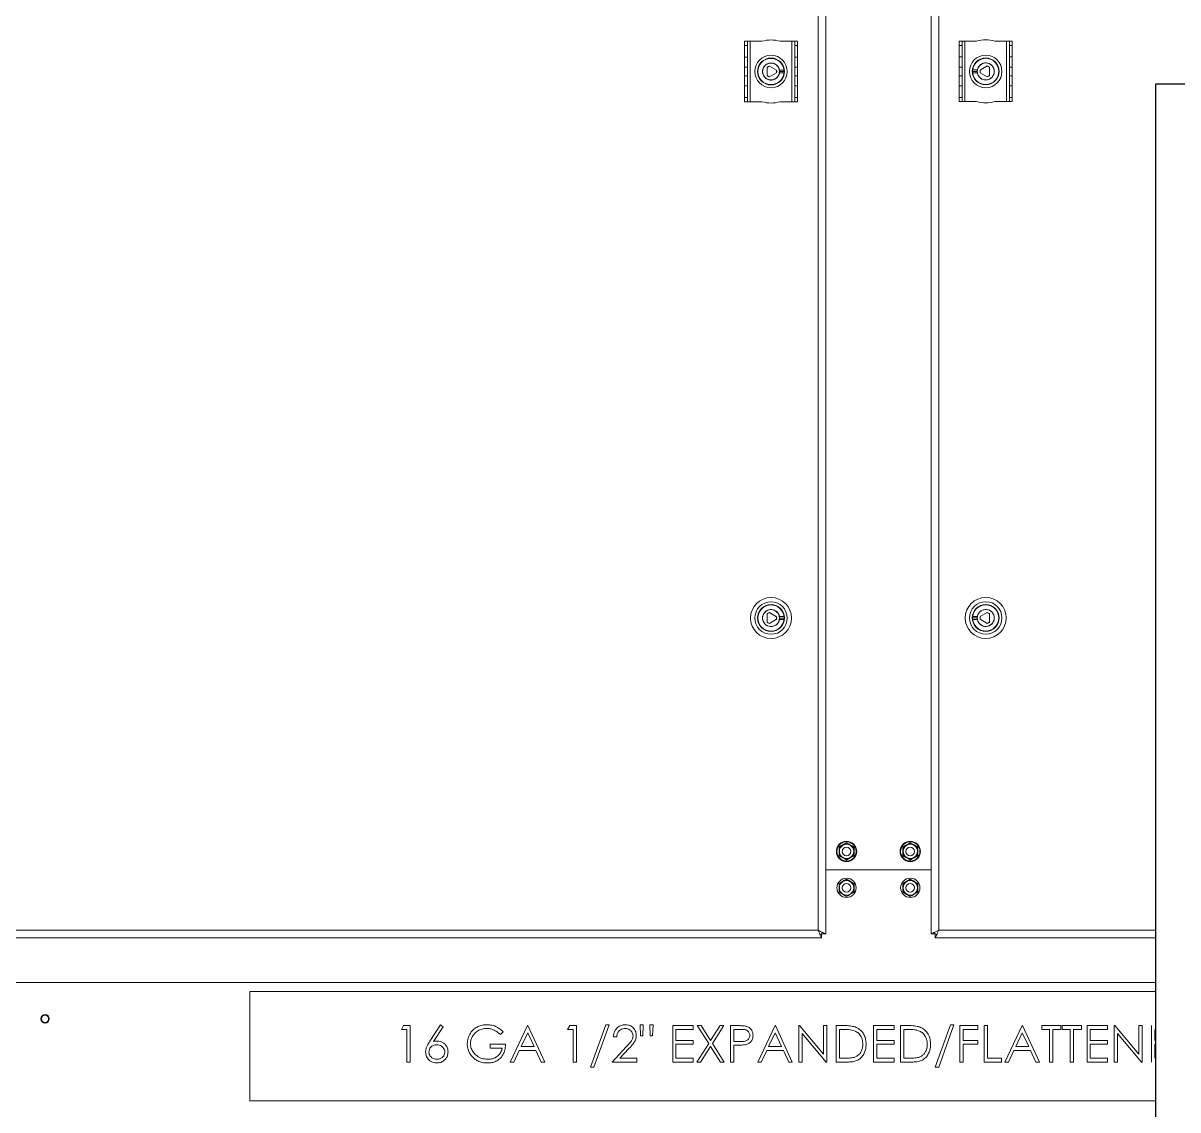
# Model space of a CAD drawing. Extents: x 1.3 to 36.8, y 1.2 to 24.4.
# Drawn here: x 16.725 to 17.386, y 20.698 to 21.319 of the extents above; entities that cross this region are included whole.
import ezdxf

# ---------------------------------------------------------------- set-up
doc = ezdxf.new("R2010")
doc.units = 0
doc.header["$LTSCALE"] = 96
doc.header["$MEASUREMENT"] = 0

msp = doc.modelspace()

# ---------------------------------------------------------------- linework, layer by layer
at = {"color": 7, "linetype": 'Continuous', "lineweight": 15}
for p, q in [((17.17998, 20.80045), (17.17998, 22.09503)), ((17.24906, 22.09503), (17.24906, 20.80045)), ((17.18436, 20.79841), (17.18436, 22.08066)), ((17.24469, 22.08066), (17.24469, 20.79841)), ((17.13793, 21.30876), (17.13957, 21.30876)), ((17.13793, 21.30636), (17.13793, 21.30876)), ((17.13957, 21.30636), (17.13793, 21.30636)), ((17.13793, 21.30636), (17.13793, 21.29973)), ((17.13957, 21.30636), (17.13957, 21.30876)), ((17.13957, 21.30876), (17.14121, 21.30876)), ((17.13957, 21.29973), (17.13957, 21.30636)), ((17.14121, 21.30876), (17.14121, 21.27422)), ((17.14121, 21.30876), (17.14788, 21.30876)), ((17.15833, 21.30876), (17.165, 21.30876)), ((17.165, 21.27422), (17.165, 21.30876)), ((17.165, 21.30876), (17.16664, 21.30876)), ((17.16664, 21.30876), (17.16828, 21.30876)), ((17.16664, 21.30636), (17.16664, 21.30876)), ((17.16664, 21.30636), (17.16828, 21.30636)), ((17.16664, 21.29973), (17.16664, 21.30636)), ((17.16828, 21.30876), (17.16828, 21.30636)), ((17.16828, 21.30636), (17.16828, 21.29973)), ((17.26235, 21.30881), (17.26071, 21.30881)), ((17.26071, 21.30641), (17.26071, 21.30881)), ((17.26235, 21.30641), (17.26071, 21.30641)), ((17.26071, 21.29979), (17.26071, 21.30641)), ((17.26235, 21.30881), (17.26235, 21.30641)), ((17.26399, 21.30881), (17.26235, 21.30881)), ((17.26235, 21.30641), (17.26235, 21.29979)), ((17.26399, 21.30881), (17.26399, 21.27427)), ((17.27066, 21.30881), (17.26399, 21.30881)), ((17.28778, 21.30881), (17.28111, 21.30881)), ((17.28778, 21.27427), (17.28778, 21.30881)), ((17.28942, 21.30881), (17.28778, 21.30881)), ((17.29106, 21.30881), (17.28942, 21.30881)), ((17.28942, 21.30881), (17.28942, 21.30641)), ((17.28942, 21.30641), (17.29106, 21.30641)), ((17.28942, 21.30641), (17.28942, 21.29979)), ((17.29106, 21.30641), (17.29106, 21.30881)), ((17.29106, 21.29979), (17.29106, 21.30641)), ((17.13793, 21.29973), (17.13793, 21.29393)), ((17.13957, 21.29973), (17.13793, 21.29973)), ((17.13957, 21.29393), (17.13957, 21.29973)), ((17.16828, 21.29973), (17.16664, 21.29973)), ((17.16664, 21.29393), (17.16664, 21.29973)), ((17.16828, 21.29973), (17.16828, 21.29393)), ((17.26071, 21.29399), (17.26071, 21.29979)), ((17.26235, 21.29979), (17.26071, 21.29979)), ((17.26235, 21.29979), (17.26235, 21.29399)), ((17.29106, 21.29979), (17.28942, 21.29979)), ((17.28942, 21.29979), (17.28942, 21.29399)), ((17.29106, 21.29399), (17.29106, 21.29979)), ((17.13957, 21.29393), (17.13793, 21.29393)), ((17.13793, 21.29393), (17.13793, 21.28905)), ((17.13957, 21.28905), (17.13957, 21.29393)), ((17.15086, 21.29382), (17.15092, 21.29379)), ((17.15086, 21.29382), (17.15086, 21.28916)), ((17.15092, 21.29379), (17.15092, 21.28919)), ((17.1522, 21.29454), (17.15221, 21.2946)), ((17.15619, 21.29223), (17.1522, 21.29454)), ((17.1522, 21.28844), (17.15619, 21.29075)), ((17.15624, 21.29227), (17.15221, 21.2946)), ((17.15221, 21.28839), (17.15624, 21.29071)), ((17.15624, 21.29227), (17.15619, 21.29223)), ((17.15624, 21.29071), (17.15619, 21.29075)), ((17.15792, 21.29232), (17.16056, 21.29232)), ((17.16056, 21.29066), (17.15792, 21.29066)), ((17.16059, 21.29149), (17.15798, 21.29149)), ((17.16828, 21.29393), (17.16664, 21.29393)), ((17.16664, 21.28905), (17.16664, 21.29393)), ((17.16828, 21.29393), (17.16828, 21.28905)), ((17.26235, 21.29399), (17.26071, 21.29399)), ((17.26071, 21.2891), (17.26071, 21.29399)), ((17.26235, 21.29399), (17.26235, 21.2891)), ((17.2684, 21.29154), (17.27101, 21.29154)), ((17.26843, 21.29238), (17.27107, 21.29238)), ((17.27107, 21.29071), (17.26843, 21.29071)), ((17.27678, 21.29465), (17.27275, 21.29232)), ((17.27275, 21.29232), (17.2728, 21.29228)), ((17.27275, 21.29076), (17.2728, 21.2908)), ((17.27275, 21.29076), (17.27678, 21.28844)), ((17.27679, 21.29459), (17.2728, 21.29228)), ((17.2728, 21.2908), (17.27679, 21.2885)), ((17.27678, 21.29465), (17.27679, 21.29459)), ((17.27813, 21.29387), (17.27807, 21.29385)), ((17.27807, 21.28924), (17.27807, 21.29385)), ((17.27813, 21.28922), (17.27813, 21.29387)), ((17.28942, 21.29399), (17.29106, 21.29399)), ((17.28942, 21.29399), (17.28942, 21.2891)), ((17.29106, 21.2891), (17.29106, 21.29399)), ((17.13793, 21.28905), (17.13793, 21.28325)), ((17.13957, 21.28905), (17.13793, 21.28905)), ((17.13957, 21.28325), (17.13957, 21.28905)), ((17.15086, 21.28916), (17.15092, 21.28919)), ((17.15221, 21.28839), (17.1522, 21.28844)), ((17.16664, 21.28905), (17.16828, 21.28905)), ((17.16664, 21.28325), (17.16664, 21.28905)), ((17.16828, 21.28905), (17.16828, 21.28325)), ((17.26071, 21.2833), (17.26071, 21.2891)), ((17.26071, 21.2891), (17.26235, 21.2891)), ((17.26235, 21.2891), (17.26235, 21.2833)), ((17.27679, 21.2885), (17.27678, 21.28844)), ((17.27813, 21.28922), (17.27807, 21.28924)), ((17.28942, 21.2891), (17.29106, 21.2891)), ((17.28942, 21.2891), (17.28942, 21.2833)), ((17.29106, 21.2833), (17.29106, 21.2891)), ((17.13793, 21.28325), (17.13957, 21.28325)), ((17.13793, 21.28325), (17.13793, 21.27662)), ((17.13957, 21.27662), (17.13957, 21.28325)), ((17.16664, 21.28325), (17.16828, 21.28325)), ((17.16664, 21.27662), (17.16664, 21.28325)), ((17.16828, 21.28325), (17.16828, 21.27662)), ((17.26071, 21.2833), (17.26235, 21.2833)), ((17.26071, 21.27667), (17.26071, 21.2833)), ((17.26235, 21.2833), (17.26235, 21.27667)), ((17.28942, 21.2833), (17.29106, 21.2833)), ((17.28942, 21.2833), (17.28942, 21.27667)), ((17.29106, 21.27667), (17.29106, 21.2833)), ((17.13957, 21.27662), (17.13793, 21.27662)), ((17.13793, 21.27662), (17.13793, 21.27422)), ((17.13793, 21.27422), (17.13957, 21.27422)), ((17.13957, 21.27422), (17.13957, 21.27662)), ((17.13957, 21.27422), (17.14121, 21.27422)), ((17.14121, 21.27422), (17.14788, 21.27422)), ((17.15833, 21.27422), (17.165, 21.27422)), ((17.165, 21.27422), (17.16664, 21.27422)), ((17.16664, 21.27662), (17.16828, 21.27662)), ((17.16664, 21.27422), (17.16664, 21.27662)), ((17.16664, 21.27422), (17.16828, 21.27422)), ((17.16828, 21.27662), (17.16828, 21.27422)), ((17.26235, 21.27667), (17.26071, 21.27667)), ((17.26071, 21.27427), (17.26071, 21.27667)), ((17.26235, 21.27427), (17.26071, 21.27427)), ((17.26235, 21.27667), (17.26235, 21.27427)), ((17.26399, 21.27427), (17.26235, 21.27427)), ((17.27066, 21.27427), (17.26399, 21.27427)), ((17.28778, 21.27427), (17.28111, 21.27427)), ((17.28942, 21.27427), (17.28778, 21.27427)), ((17.28942, 21.27667), (17.29106, 21.27667)), ((17.28942, 21.27667), (17.28942, 21.27427)), ((17.29106, 21.27427), (17.28942, 21.27427)), ((17.29106, 21.27667), (17.29106, 21.27427)), ((17.15086, 20.98132), (17.15092, 20.98129)), ((17.15086, 20.98132), (17.15086, 20.97666)), ((17.15092, 20.98129), (17.15092, 20.97669)), ((17.1522, 20.98204), (17.15221, 20.9821)), ((17.15619, 20.97973), (17.1522, 20.98204)), ((17.15624, 20.97977), (17.15221, 20.9821)), ((17.27678, 20.98215), (17.27275, 20.97982)), ((17.27679, 20.98209), (17.2728, 20.97978)), ((17.27678, 20.98215), (17.27679, 20.98209)), ((17.27813, 20.98137), (17.27807, 20.98135)), ((17.27807, 20.97674), (17.27807, 20.98135)), ((17.27813, 20.97672), (17.27813, 20.98137)), ((17.15086, 20.97666), (17.15092, 20.97669)), ((17.1522, 20.97594), (17.15619, 20.97825)), ((17.15221, 20.97589), (17.1522, 20.97594)), ((17.15221, 20.97589), (17.15624, 20.97821)), ((17.15624, 20.97977), (17.15619, 20.97973)), ((17.15624, 20.97821), (17.15619, 20.97825)), ((17.15792, 20.97982), (17.16056, 20.97982)), ((17.16056, 20.97816), (17.15792, 20.97816)), ((17.16059, 20.97899), (17.15798, 20.97899)), ((17.2684, 20.97904), (17.27101, 20.97904)), ((17.26843, 20.97988), (17.27107, 20.97988)), ((17.27107, 20.97821), (17.26843, 20.97821)), ((17.27275, 20.97982), (17.2728, 20.97978)), ((17.27275, 20.97826), (17.2728, 20.9783)), ((17.27275, 20.97826), (17.27678, 20.97594)), ((17.2728, 20.9783), (17.27679, 20.976)), ((17.27679, 20.976), (17.27678, 20.97594)), ((17.27813, 20.97672), (17.27807, 20.97674)), ((17.19219, 20.84555), (17.19219, 20.84792)), ((17.19629, 20.85053), (17.19629, 20.85029)), ((17.20039, 20.84555), (17.20039, 20.84792)), ((17.22865, 20.84555), (17.22865, 20.84792)), ((17.23275, 20.85053), (17.23275, 20.85029)), ((17.23275, 20.85029), (17.2348, 20.8491)), ((17.23685, 20.84555), (17.23685, 20.84792)), ((17.19219, 20.84319), (17.19219, 20.84555)), ((17.20039, 20.84319), (17.20039, 20.84555)), ((17.22865, 20.84319), (17.22865, 20.84555)), ((17.23685, 20.84319), (17.23685, 20.84555)), ((17.24469, 20.83507), (17.18436, 20.83507)), ((17.18436, 20.83505), (17.24469, 20.83505)), ((17.19629, 20.84082), (17.19629, 20.84058)), ((17.23275, 20.84082), (17.23275, 20.84058)), ((17.19219, 20.82709), (17.19424, 20.82827)), ((17.19629, 20.8297), (17.19629, 20.82946)), ((17.22865, 20.82709), (17.2307, 20.82827)), ((17.23275, 20.8297), (17.23275, 20.82946)), ((17.19219, 20.82472), (17.19219, 20.82709)), ((17.19219, 20.82235), (17.19219, 20.82472)), ((17.20039, 20.82472), (17.20039, 20.82709)), ((17.20039, 20.82235), (17.20039, 20.82472)), ((17.22865, 20.82472), (17.22865, 20.82709)), ((17.22865, 20.82235), (17.22865, 20.82472)), ((17.23685, 20.82472), (17.23685, 20.82709)), ((17.23685, 20.82235), (17.23685, 20.82472)), ((17.19629, 20.81998), (17.19424, 20.82117)), ((17.19629, 20.81998), (17.19629, 20.81974)), ((17.23275, 20.81998), (17.2307, 20.82117)), ((17.23275, 20.81998), (17.23275, 20.81974)), ((16.70635, 20.80045), (17.17998, 20.80045)), ((16.70635, 20.79607), (17.18202, 20.79607)), ((17.18217, 20.79826), (17.18142, 20.79826)), ((17.18202, 20.79607), (17.18202, 20.79826)), ((17.18217, 20.79826), (17.18217, 20.79901)), ((17.18436, 20.79841), (17.18217, 20.79841)), ((17.24469, 20.79841), (17.24688, 20.79841)), ((17.24688, 20.79901), (17.24688, 20.79826)), ((17.24688, 20.79826), (17.24762, 20.79826)), ((17.24702, 20.79607), (17.24702, 20.79826)), ((17.24702, 20.79607), (17.37302, 20.79607)), ((17.24906, 20.80045), (17.37302, 20.80045)), ((16.70635, 20.77066), (17.37302, 20.77066)), ((16.85515, 20.76545), (16.85515, 20.70295)), ((17.37302, 20.76545), (16.85515, 20.76545)), ((16.94172, 20.74379), (16.94294, 20.74593)), ((16.94492, 20.74379), (16.94172, 20.74379)), ((16.94294, 20.74593), (16.94679, 20.74593)), ((16.94492, 20.7251), (16.94492, 20.74379)), ((16.94679, 20.74593), (16.94679, 20.7251)), ((16.95794, 20.73696), (16.96415, 20.74646)), ((16.96559, 20.74533), (16.96009, 20.73692)), ((16.96415, 20.74646), (16.96559, 20.74533)), ((16.99994, 20.74237), (16.99834, 20.74085)), ((17.00395, 20.7251), (17.01383, 20.74593)), ((17.01383, 20.74593), (17.0141, 20.74593)), ((17.0141, 20.74593), (17.02372, 20.7251)), ((17.0368, 20.74379), (17.03803, 20.74593)), ((17.04001, 20.74379), (17.0368, 20.74379)), ((17.03803, 20.74593), (17.04188, 20.74593)), ((17.04001, 20.7251), (17.04001, 20.74379)), ((17.04188, 20.74593), (17.04188, 20.7251)), ((17.04989, 20.72216), (17.0586, 20.74646)), ((17.06057, 20.74646), (17.05186, 20.72216)), ((17.0586, 20.74646), (17.06057, 20.74646)), ((17.07848, 20.74005), (17.0782, 20.74646)), ((17.0782, 20.74646), (17.08007, 20.74646)), ((17.08007, 20.74646), (17.07979, 20.74005)), ((17.08409, 20.74005), (17.08381, 20.74646)), ((17.08381, 20.74646), (17.08568, 20.74646)), ((17.08568, 20.74646), (17.08539, 20.74005)), ((17.0969, 20.74593), (17.10865, 20.74593)), ((17.0969, 20.7251), (17.0969, 20.74593)), ((17.09877, 20.74379), (17.09877, 20.73738)), ((17.10865, 20.74379), (17.09877, 20.74379)), ((17.10865, 20.74593), (17.10865, 20.74379)), ((17.11092, 20.74593), (17.11308, 20.74593)), ((17.11746, 20.73572), (17.11092, 20.74593)), ((17.11308, 20.74593), (17.11853, 20.73741)), ((17.11853, 20.73741), (17.12399, 20.74593)), ((17.12615, 20.74593), (17.11961, 20.73572)), ((17.12399, 20.74593), (17.12615, 20.74593)), ((17.13002, 20.74593), (17.1341, 20.74593)), ((17.13002, 20.7251), (17.13002, 20.74593)), ((17.1357, 20.74379), (17.13189, 20.74379)), ((17.13189, 20.74379), (17.13189, 20.73685)), ((17.14551, 20.7251), (17.15539, 20.74593)), ((17.15539, 20.74593), (17.15566, 20.74593)), ((17.15566, 20.74593), (17.16528, 20.7251)), ((17.16901, 20.74593), (17.16941, 20.74593)), ((17.16901, 20.7251), (17.16901, 20.74593)), ((17.16941, 20.74593), (17.18317, 20.72953)), ((17.18317, 20.74593), (17.18504, 20.74593)), ((17.18317, 20.72953), (17.18317, 20.74593)), ((17.18504, 20.74593), (17.18504, 20.7251)), ((17.19038, 20.74593), (17.19459, 20.74593)), ((17.19038, 20.7251), (17.19038, 20.74593)), ((17.19372, 20.74379), (17.19225, 20.74379)), ((17.19225, 20.74379), (17.19225, 20.72723)), ((17.21175, 20.74593), (17.2235, 20.74593)), ((17.21175, 20.7251), (17.21175, 20.74593)), ((17.21362, 20.74379), (17.21362, 20.73738)), ((17.2235, 20.74379), (17.21362, 20.74379)), ((17.2235, 20.74593), (17.2235, 20.74379)), ((17.22724, 20.74593), (17.23145, 20.74593)), ((17.22724, 20.7251), (17.22724, 20.74593)), ((17.23058, 20.74379), (17.22911, 20.74379)), ((17.22911, 20.74379), (17.22911, 20.72723)), ((17.24701, 20.72216), (17.25572, 20.74646)), ((17.25769, 20.74646), (17.24898, 20.72216)), ((17.25572, 20.74646), (17.25769, 20.74646)), ((17.26116, 20.74593), (17.27131, 20.74593)), ((17.26116, 20.7251), (17.26116, 20.74593)), ((17.26303, 20.74379), (17.26303, 20.73738)), ((17.27131, 20.74379), (17.26303, 20.74379)), ((17.27131, 20.74593), (17.27131, 20.74379)), ((17.27505, 20.74593), (17.27692, 20.74593)), ((17.27505, 20.7251), (17.27505, 20.74593)), ((17.27692, 20.74593), (17.27692, 20.72723)), ((17.2868, 20.7251), (17.29669, 20.74593)), ((17.29669, 20.74593), (17.29695, 20.74593)), ((17.29695, 20.74593), (17.30657, 20.7251)), ((17.3079, 20.74593), (17.31885, 20.74593)), ((17.3079, 20.74379), (17.3079, 20.74593)), ((17.31244, 20.74379), (17.3079, 20.74379)), ((17.31244, 20.7251), (17.31244, 20.74379)), ((17.31431, 20.74379), (17.31431, 20.7251)), ((17.31885, 20.74379), (17.31431, 20.74379)), ((17.31885, 20.74593), (17.31885, 20.74379)), ((17.31966, 20.74593), (17.33061, 20.74593)), ((17.31966, 20.74379), (17.31966, 20.74593)), ((17.3242, 20.74379), (17.31966, 20.74379)), ((17.3242, 20.7251), (17.3242, 20.74379)), ((17.32607, 20.74379), (17.32607, 20.7251)), ((17.33061, 20.74379), (17.32607, 20.74379)), ((17.33061, 20.74593), (17.33061, 20.74379)), ((17.33381, 20.74593), (17.34556, 20.74593)), ((17.33381, 20.7251), (17.33381, 20.74593)), ((17.33568, 20.74379), (17.33568, 20.73738)), ((17.34556, 20.74379), (17.33568, 20.74379)), ((17.34556, 20.74593), (17.34556, 20.74379)), ((17.3493, 20.74593), (17.3497, 20.74593)), ((17.3493, 20.7251), (17.3493, 20.74593)), ((17.3497, 20.74593), (17.36346, 20.72953)), ((17.36346, 20.74593), (17.36533, 20.74593)), ((17.36346, 20.72953), (17.36346, 20.74593)), ((17.36533, 20.74593), (17.36533, 20.7251)), ((17.37067, 20.7251), (17.37067, 20.74593)), ((17.37254, 20.74379), (17.37254, 20.73738)), ((17.01395, 20.74187), (17.01017, 20.73391)), ((17.01762, 20.73391), (17.01395, 20.74187)), ((17.06485, 20.73952), (17.06298, 20.73952)), ((17.07979, 20.74005), (17.07848, 20.74005)), ((17.08539, 20.74005), (17.08409, 20.74005)), ((17.09877, 20.73738), (17.10865, 20.73738)), ((17.10865, 20.73738), (17.10865, 20.73525)), ((17.11065, 20.7251), (17.11746, 20.73572)), ((17.11961, 20.73572), (17.12641, 20.7251)), ((17.13189, 20.73685), (17.13554, 20.7368)), ((17.15551, 20.74187), (17.15173, 20.73391)), ((17.15918, 20.73391), (17.15551, 20.74187)), ((17.18461, 20.7251), (17.17088, 20.74146)), ((17.17088, 20.74146), (17.17088, 20.7251)), ((17.21362, 20.73738), (17.2235, 20.73738)), ((17.2235, 20.73738), (17.2235, 20.73525)), ((17.26303, 20.73738), (17.27131, 20.73738)), ((17.27131, 20.73738), (17.27131, 20.73525)), ((17.2968, 20.74187), (17.29303, 20.73391)), ((17.30047, 20.73391), (17.2968, 20.74187)), ((17.33568, 20.73738), (17.34556, 20.73738)), ((17.34556, 20.73738), (17.34556, 20.73525)), ((17.3649, 20.7251), (17.35117, 20.74146)), ((17.35117, 20.74146), (17.35117, 20.7251)), ((16.99247, 20.73525), (17.00128, 20.73525)), ((16.99247, 20.73311), (16.99247, 20.73525)), ((16.99941, 20.73311), (16.99247, 20.73311)), ((17.00916, 20.73177), (17.00599, 20.7251)), ((17.0186, 20.73177), (17.00916, 20.73177)), ((17.01017, 20.73391), (17.01762, 20.73391)), ((17.02168, 20.7251), (17.0186, 20.73177)), ((17.06218, 20.7251), (17.07026, 20.73372)), ((17.07185, 20.7328), (17.06664, 20.72723)), ((17.09877, 20.73525), (17.09877, 20.72723)), ((17.10865, 20.73525), (17.09877, 20.73525)), ((17.11853, 20.73404), (17.11281, 20.7251)), ((17.12426, 20.7251), (17.11853, 20.73404)), ((17.13189, 20.73471), (17.13189, 20.7251)), ((17.13338, 20.73471), (17.13189, 20.73471)), ((17.15072, 20.73177), (17.14755, 20.7251)), ((17.16016, 20.73177), (17.15072, 20.73177)), ((17.15173, 20.73391), (17.15918, 20.73391)), ((17.16324, 20.7251), (17.16016, 20.73177)), ((17.21362, 20.73525), (17.21362, 20.72723)), ((17.2235, 20.73525), (17.21362, 20.73525)), ((17.26303, 20.73525), (17.26303, 20.7251)), ((17.27131, 20.73525), (17.26303, 20.73525)), ((17.29201, 20.73177), (17.28884, 20.7251)), ((17.30146, 20.73177), (17.29201, 20.73177)), ((17.29303, 20.73391), (17.30047, 20.73391)), ((17.30454, 20.7251), (17.30146, 20.73177)), ((17.33568, 20.73525), (17.33568, 20.72723)), ((17.34556, 20.73525), (17.33568, 20.73525)), ((17.37254, 20.73525), (17.37254, 20.72723)), ((16.94679, 20.7251), (16.94492, 20.7251)), ((17.00599, 20.7251), (17.00395, 20.7251)), ((17.02372, 20.7251), (17.02168, 20.7251)), ((17.04188, 20.7251), (17.04001, 20.7251)), ((17.07633, 20.7251), (17.06218, 20.7251)), ((17.06664, 20.72723), (17.07633, 20.72723)), ((17.07633, 20.72723), (17.07633, 20.7251)), ((17.10865, 20.7251), (17.0969, 20.7251)), ((17.09877, 20.72723), (17.10865, 20.72723)), ((17.10865, 20.72723), (17.10865, 20.7251)), ((17.11281, 20.7251), (17.11065, 20.7251)), ((17.12641, 20.7251), (17.12426, 20.7251)), ((17.13189, 20.7251), (17.13002, 20.7251)), ((17.14755, 20.7251), (17.14551, 20.7251)), ((17.16528, 20.7251), (17.16324, 20.7251)), ((17.17088, 20.7251), (17.16901, 20.7251)), ((17.18504, 20.7251), (17.18461, 20.7251)), ((17.19684, 20.7251), (17.19038, 20.7251)), ((17.19225, 20.72723), (17.19464, 20.72723)), ((17.2235, 20.7251), (17.21175, 20.7251)), ((17.21362, 20.72723), (17.2235, 20.72723)), ((17.2235, 20.72723), (17.2235, 20.7251)), ((17.2337, 20.7251), (17.22724, 20.7251)), ((17.22911, 20.72723), (17.2315, 20.72723)), ((17.26303, 20.7251), (17.26116, 20.7251)), ((17.28493, 20.7251), (17.27505, 20.7251)), ((17.27692, 20.72723), (17.28493, 20.72723)), ((17.28493, 20.72723), (17.28493, 20.7251)), ((17.28884, 20.7251), (17.2868, 20.7251)), ((17.30657, 20.7251), (17.30454, 20.7251)), ((17.31431, 20.7251), (17.31244, 20.7251)), ((17.32607, 20.7251), (17.3242, 20.7251)), ((17.34556, 20.7251), (17.33381, 20.7251)), ((17.33568, 20.72723), (17.34556, 20.72723)), ((17.34556, 20.72723), (17.34556, 20.7251)), ((17.35117, 20.7251), (17.3493, 20.7251)), ((17.36533, 20.7251), (17.3649, 20.7251)), ((17.05186, 20.72216), (17.04989, 20.72216)), ((17.24898, 20.72216), (17.24701, 20.72216)), ((16.85515, 20.70295), (17.37302, 20.70295))]:
    msp.add_line(p, q, dxfattribs=at)
msp.add_lwpolyline([(17.37302, 20.5343), (17.45635, 20.5343), (17.45635, 21.2843), (17.37302, 21.2843)], close=True)
at = {"color": 7, "linetype": 'Continuous', "lineweight": 15, "flags": 128}
for points in [[(17.19198, 20.84804), (17.19199, 20.84804), (17.19207, 20.84799), (17.19214, 20.84795), (17.19218, 20.84793), (17.19219, 20.84792)], [(17.19219, 20.84792), (17.19402, 20.84898), (17.19424, 20.8491)], [(17.19424, 20.8491), (17.1959, 20.85006), (17.19629, 20.85029)], [(17.19629, 20.85029), (17.19813, 20.84923), (17.19834, 20.8491)], [(17.19834, 20.8491), (17.2, 20.84815), (17.20039, 20.84792)], [(17.20039, 20.84792), (17.20041, 20.84793), (17.20045, 20.84795), (17.20052, 20.84799), (17.2006, 20.84804), (17.2006, 20.84804)], [(17.22844, 20.84804), (17.22845, 20.84804), (17.22853, 20.84799), (17.22859, 20.84795), (17.22864, 20.84793), (17.22865, 20.84792)], [(17.22865, 20.84792), (17.23048, 20.84898), (17.2307, 20.8491)], [(17.2307, 20.8491), (17.23236, 20.85006), (17.23275, 20.85029)], [(17.2348, 20.8491), (17.23646, 20.84815), (17.23685, 20.84792)], [(17.23685, 20.84792), (17.23687, 20.84793), (17.23691, 20.84795), (17.23698, 20.84799), (17.23706, 20.84804), (17.23706, 20.84804)], [(17.19198, 20.84307), (17.19199, 20.84307), (17.19207, 20.84311), (17.19214, 20.84315), (17.19218, 20.84318), (17.19219, 20.84319)], [(17.19424, 20.842), (17.19258, 20.84296), (17.19219, 20.84319)], [(17.19629, 20.84082), (17.19446, 20.84188), (17.19424, 20.842)], [(17.19834, 20.842), (17.19669, 20.84104), (17.19629, 20.84082)], [(17.20039, 20.84319), (17.19856, 20.84213), (17.19834, 20.842)], [(17.20039, 20.84319), (17.20041, 20.84318), (17.20045, 20.84315), (17.20052, 20.84311), (17.2006, 20.84307), (17.2006, 20.84307)], [(17.22844, 20.84307), (17.22845, 20.84307), (17.22853, 20.84311), (17.22859, 20.84315), (17.22864, 20.84318), (17.22865, 20.84319)], [(17.2307, 20.842), (17.22904, 20.84296), (17.22865, 20.84319)], [(17.23275, 20.84082), (17.23092, 20.84188), (17.2307, 20.842)], [(17.2348, 20.842), (17.23314, 20.84104), (17.23275, 20.84082)], [(17.23685, 20.84319), (17.23502, 20.84213), (17.2348, 20.842)], [(17.23685, 20.84319), (17.23687, 20.84318), (17.23691, 20.84315), (17.23698, 20.84311), (17.23706, 20.84307), (17.23706, 20.84307)], [(17.19424, 20.82827), (17.1959, 20.82923), (17.19629, 20.82946)], [(17.19629, 20.82946), (17.19813, 20.8284), (17.19834, 20.82827)], [(17.19834, 20.82827), (17.2, 20.82731), (17.20039, 20.82709)], [(17.2307, 20.82827), (17.23236, 20.82923), (17.23275, 20.82946)], [(17.23275, 20.82946), (17.23458, 20.8284), (17.2348, 20.82827)], [(17.2348, 20.82827), (17.23646, 20.82731), (17.23685, 20.82709)], [(17.19198, 20.82721), (17.19199, 20.82721), (17.19207, 20.82716), (17.19214, 20.82712), (17.19218, 20.8271), (17.19219, 20.82709)], [(17.19198, 20.82223), (17.19199, 20.82223), (17.19207, 20.82228), (17.19214, 20.82232), (17.19218, 20.82234), (17.19219, 20.82235)], [(17.19424, 20.82117), (17.19258, 20.82213), (17.19219, 20.82235)], [(17.20039, 20.82235), (17.19856, 20.82129), (17.19834, 20.82117)], [(17.20039, 20.82709), (17.20041, 20.8271), (17.20045, 20.82712), (17.20052, 20.82716), (17.2006, 20.82721), (17.2006, 20.82721)], [(17.20039, 20.82235), (17.20041, 20.82234), (17.20045, 20.82232), (17.20052, 20.82228), (17.2006, 20.82223), (17.2006, 20.82223)], [(17.22844, 20.82721), (17.22845, 20.82721), (17.22853, 20.82716), (17.22859, 20.82712), (17.22864, 20.8271), (17.22865, 20.82709)], [(17.22844, 20.82223), (17.22845, 20.82223), (17.22853, 20.82228), (17.22859, 20.82232), (17.22864, 20.82234), (17.22865, 20.82235)], [(17.2307, 20.82117), (17.22904, 20.82213), (17.22865, 20.82235)], [(17.23685, 20.82235), (17.23502, 20.82129), (17.2348, 20.82117)], [(17.23685, 20.82709), (17.23687, 20.8271), (17.23691, 20.82712), (17.23698, 20.82716), (17.23706, 20.82721), (17.23706, 20.82721)], [(17.23685, 20.82235), (17.23687, 20.82234), (17.23691, 20.82232), (17.23698, 20.82228), (17.23706, 20.82223), (17.23706, 20.82223)], [(17.19834, 20.82117), (17.19669, 20.82021), (17.19629, 20.81998)], [(17.2348, 20.82117), (17.23314, 20.82021), (17.23275, 20.81998)], [(17.18436, 20.79841), (17.18429, 20.79844), (17.18409, 20.79853), (17.18377, 20.79868), (17.18333, 20.79889), (17.18279, 20.79914), (17.18217, 20.79943), (17.18148, 20.79975), (17.18074, 20.80009), (17.17998, 20.80045)], [(17.17998, 20.80045), (17.18038, 20.7996), (17.18076, 20.79877), (17.18111, 20.79802), (17.18142, 20.79736), (17.18168, 20.79681), (17.18187, 20.79641), (17.18198, 20.79616), (17.18202, 20.79607)], [(17.24906, 20.80045), (17.2483, 20.80009), (17.24757, 20.79975), (17.24688, 20.79943), (17.24625, 20.79914), (17.24571, 20.79889), (17.24528, 20.79868), (17.24495, 20.79853), (17.24476, 20.79844), (17.24469, 20.79841)], [(17.24702, 20.79607), (17.24705, 20.79614), (17.24715, 20.79634), (17.2473, 20.79666), (17.2475, 20.7971), (17.24775, 20.79764), (17.24804, 20.79826), (17.24837, 20.79895), (17.24871, 20.79969), (17.24906, 20.80045)]]:
    msp.add_lwpolyline(points, dxfattribs=at)
at = {"color": 7, "linetype": 'Continuous', "lineweight": 15, "extrusion": (-3.42539e-15, 7.5435e-15, -1)}
for centre, radius in [((-17.15311, 21.29149), 0.00929), ((-17.15311, 20.97899), 0.01172), ((-17.15311, 20.97899), 0.00929)]:
    msp.add_circle(centre, radius, dxfattribs=at)
at = {"color": 7, "linetype": 'Continuous', "lineweight": 15}
for centre, radius in [((17.15311, 21.29149), 0.00769), ((17.15311, 21.29149), 0.00753), ((17.27589, 21.29154), 0.00769), ((17.27589, 21.29154), 0.00753), ((17.15311, 21.29149), 0.00483), ((17.27589, 21.29154), 0.00483), ((17.15311, 20.97899), 0.00769), ((17.27589, 20.97904), 0.00769), ((17.27589, 20.97904), 0.00753), ((17.15311, 20.97899), 0.00753), ((17.15311, 20.97899), 0.00483), ((17.27589, 20.97904), 0.00483), ((17.19629, 20.84555), 0.00582), ((17.19629, 20.84555), 0.00552), ((17.19629, 20.84555), 0.00246), ((17.23275, 20.84555), 0.00582), ((17.23275, 20.84555), 0.00552), ((17.23275, 20.84555), 0.00246), ((17.19629, 20.82472), 0.00552), ((17.23275, 20.82472), 0.00552), ((17.19629, 20.82472), 0.00246), ((17.23275, 20.82472), 0.00246), ((16.73796, 20.74982), 0.0024), ((16.73796, 20.74982), 0.00205)]:
    msp.add_circle(centre, radius, dxfattribs=at)
at = {"color": 7, "linetype": 'Continuous', "lineweight": 15, "extrusion": (2.43809e-29, -3.49148e-15, -1)}
for centre, radius in [((-17.27589, 21.29154), 0.00929), ((-17.27589, 20.97904), 0.01172), ((-17.27589, 20.97904), 0.00929)]:
    msp.add_circle(centre, radius, dxfattribs=at)
at = {"color": 7, "linetype": 'Continuous', "lineweight": 15}
for centre, radius, start, end in [((17.15311, 21.29149), 0.01804, 73.17334, 106.82666), ((17.27589, 21.29154), 0.01804, 73.17334, 106.82666), ((17.15311, 21.29149), 0.0075, 6.37937, 353.62063), ((17.27589, 21.29154), 0.0075, 186.37937, 173.62063), ((17.15311, 21.29149), 0.00489, 9.82129, 350.17871), ((17.15311, 21.29149), 0.00323, 106.07593, 133.92602), ((17.15311, 21.29149), 0.00318, 106.49529, 133.50855), ((17.15311, 21.29149), 0.00318, 346.48265, 13.51735), ((17.15311, 21.29149), 0.00323, 346.06975, 13.93025), ((17.27589, 21.29154), 0.00489, 189.82129, 170.17871), ((17.27589, 21.29154), 0.00323, 166.07125, 193.92875), ((17.27589, 21.29154), 0.00318, 166.48829, 193.51171), ((17.27589, 21.29154), 0.00323, 46.07923, 73.92164), ((17.27589, 21.29154), 0.00318, 46.4886, 73.51756), ((17.15311, 21.29149), 0.00323, 226.07698, 253.92985), ((17.1531, 21.29149), 0.00317, 226.47213, 253.52261), ((17.27589, 21.29154), 0.00323, 286.07416, 313.9278), ((17.27589, 21.29154), 0.00318, 286.48236, 313.51113), ((17.15311, 21.29149), 0.01804, 253.17334, 286.82666), ((17.27589, 21.29154), 0.01804, 253.17334, 286.82666), ((17.15311, 20.97899), 0.0075, 6.37937, 353.62063), ((17.15311, 20.97899), 0.00489, 9.82129, 350.17871), ((17.15311, 20.97899), 0.00323, 106.07593, 133.92602), ((17.15311, 20.97899), 0.00318, 106.48579, 133.51596), ((17.27589, 20.97904), 0.0075, 186.37937, 173.62063), ((17.27589, 20.97904), 0.00489, 189.82129, 170.17871), ((17.27589, 20.97904), 0.00323, 46.07672, 73.92676), ((17.27589, 20.97904), 0.00318, 46.48148, 73.51965), ((17.15311, 20.97899), 0.00323, 226.07228, 253.92677), ((17.15311, 20.97899), 0.00318, 226.48908, 253.5128), ((17.15311, 20.97899), 0.00318, 346.48314, 13.51686), ((17.15311, 20.97899), 0.00323, 346.06981, 13.93019), ((17.27589, 20.97904), 0.00323, 166.07093, 193.92907), ((17.27589, 20.97904), 0.00318, 166.48787, 193.51213), ((17.27589, 20.97904), 0.00323, 286.07416, 313.9278), ((17.27589, 20.97904), 0.00318, 286.48771, 313.51389), ((17.07989, 21.0472), 0.22854, 299.37268, 300.62004), ((16.96319, 20.84557), 0.22881, 359.37346, 0.62654), ((17.19629, 20.84555), 0.0041, 120, 180), ((17.19629, 20.84555), 0.0041, 60, 120), ((17.31282, 21.04736), 0.22874, 239.37355, 240.61991), ((17.19629, 20.84555), 0.0041, 0, 60), ((17.42901, 20.84554), 0.22843, 179.37249, 180.62751), ((17.11626, 21.04735), 0.22871, 299.37308, 300.6195), ((17.00003, 20.84557), 0.22843, 359.37249, 0.62751), ((17.23275, 20.84555), 0.0041, 120, 180), ((17.23275, 20.84555), 0.0041, 60, 120), ((17.34916, 21.04716), 0.22851, 239.3729, 240.62051), ((17.23275, 20.84555), 0.0041, 0, 60), ((17.46547, 20.84554), 0.22843, 179.37249, 180.62751), ((17.07987, 20.64392), 0.22854, 59.37268, 60.62013), ((17.19629, 20.84555), 0.0041, 180, 240), ((17.19629, 20.84555), 0.0041, 240, 300), ((17.31267, 20.64396), 0.22848, 119.37269, 120.62035), ((17.19629, 20.84555), 0.0041, 300, 0), ((17.11627, 20.64384), 0.22864, 59.37311, 60.62002), ((17.23275, 20.84555), 0.0041, 180, 240), ((17.23275, 20.84555), 0.0041, 240, 300), ((17.34901, 20.64416), 0.22825, 119.37203, 120.62096), ((17.23275, 20.84555), 0.0041, 300, 0), ((17.08, 21.02617), 0.22831, 299.37229, 300.62089), ((17.19629, 20.82472), 0.0041, 120, 180), ((17.19629, 20.82472), 0.0041, 60, 120), ((17.31277, 21.02644), 0.22864, 239.37311, 240.62002), ((17.19629, 20.82472), 0.0041, 0, 60), ((17.11638, 21.02632), 0.22848, 299.37269, 300.62035), ((17.23275, 20.82472), 0.0041, 120, 180), ((17.23275, 20.82472), 0.0041, 60, 120), ((17.34911, 21.02624), 0.22841, 239.37245, 240.62062), ((17.23275, 20.82472), 0.0041, 0, 60), ((16.96319, 20.82473), 0.22881, 359.37346, 0.62654), ((17.0799, 20.62315), 0.22847, 59.37238, 60.62021), ((17.19629, 20.82472), 0.0041, 180, 240), ((17.31287, 20.62278), 0.22888, 119.37382, 120.61931), ((17.19629, 20.82472), 0.0041, 300, 0), ((17.42901, 20.82471), 0.22842, 179.37249, 180.62751), ((17.00003, 20.82473), 0.22842, 359.37249, 0.62751), ((17.11631, 20.62306), 0.22857, 59.37281, 60.6201), ((17.23275, 20.82472), 0.0041, 180, 240), ((17.34921, 20.62298), 0.22865, 119.37317, 120.61992), ((17.23275, 20.82472), 0.0041, 300, 0), ((17.46547, 20.82471), 0.22842, 179.37249, 180.62751), ((17.19629, 20.82472), 0.0041, 240, 300), ((17.23275, 20.82472), 0.0041, 240, 300)]:
    msp.add_arc(centre, radius, start, end, dxfattribs=at)
for centre, major_axis, ratio, start_param, end_param in [((17.15311, 21.29153), (0, 0.00488), 0.999962, 4.703662, 4.875197), ((17.15311, 21.29145), (0, 0.00488), 0.999962, 4.549581, 4.721116), ((17.15311, 21.29162), (0, 0.00749), 0.999848, 4.694933, 4.806365), ((17.15311, 21.29136), (0, 0.00749), 0.999848, 4.618413, 4.729845), ((17.27589, 21.29167), (0, 0.00749), 0.999848, 1.47682, 1.588252), ((17.27589, 21.29141), (0, 0.00749), 0.999848, 1.55334, 1.664773), ((17.27589, 21.29159), (0, 0.00488), 0.999962, 1.407988, 1.579523), ((17.27589, 21.2915), (0, 0.00488), 0.999962, 1.562069, 1.733605), ((17.15311, 20.97903), (0, 0.00488), 0.999962, 4.703662, 4.875197), ((17.15311, 20.97895), (0, 0.00488), 0.999962, 4.549581, 4.721116), ((17.15311, 20.97912), (0, 0.00749), 0.999848, 4.694933, 4.806365), ((17.15311, 20.97886), (0, 0.00749), 0.999848, 4.618413, 4.729845), ((17.27589, 20.97917), (0, 0.00749), 0.999848, 1.47682, 1.588252), ((17.27589, 20.97891), (0, 0.00749), 0.999848, 1.55334, 1.664773), ((17.27589, 20.97909), (0, 0.00488), 0.999962, 1.407988, 1.579523), ((17.27589, 20.979), (0, 0.00488), 0.999962, 1.562069, 1.733605)]:
    msp.add_ellipse(centre, major_axis=major_axis, ratio=ratio, start_param=start_param, end_param=end_param, dxfattribs=at)
for points, knots in [([(16.97938, 20.73552), (16.97947, 20.73661), (16.97964, 20.73879), (16.98111, 20.74177), (16.98316, 20.74404), (16.98556, 20.74551), (16.98802, 20.74633), (16.98973, 20.74642), (16.99058, 20.74646)], [0, 0, 0, 0, 0.186565, 0.373125, 0.559588, 0.706359, 0.853135, 1, 1, 1, 1]), ([(16.99052, 20.74433), (16.98964, 20.74426), (16.98788, 20.74412), (16.98544, 20.74302), (16.9835, 20.74148), (16.98221, 20.73962), (16.9814, 20.73768), (16.9813, 20.7363), (16.98125, 20.7356)], [0, 0, 0, 0, 0.186637, 0.373329, 0.559845, 0.70657, 0.853297, 1, 1, 1, 1]), ([(16.99834, 20.74085), (16.99773, 20.7414), (16.99651, 20.7425), (16.99446, 20.74354), (16.99245, 20.7442), (16.99116, 20.74429), (16.99052, 20.74433)], [0, 0, 0, 0, 0.280019, 0.559965, 0.780043, 1, 1, 1, 1]), ([(16.99058, 20.74646), (16.99156, 20.7464), (16.99353, 20.74628), (16.99611, 20.7453), (16.99825, 20.74394), (16.99938, 20.7429), (16.99994, 20.74237)], [0, 0, 0, 0, 0.279889, 0.559662, 0.779768, 1, 1, 1, 1]), ([(17.06298, 20.73952), (17.06304, 20.74019), (17.06315, 20.74154), (17.06399, 20.74342), (17.0654, 20.74504), (17.06738, 20.74626), (17.06898, 20.7464), (17.06977, 20.74646)], [0, 0, 0, 0, 0.186983, 0.373751, 0.560544, 0.780184, 1, 1, 1, 1]), ([(17.06968, 20.74433), (17.0692, 20.7443), (17.06826, 20.74423), (17.06695, 20.74363), (17.06583, 20.74261), (17.06507, 20.74118), (17.06492, 20.74007), (17.06485, 20.73952)], [0, 0, 0, 0, 0.186801, 0.37335, 0.55998, 0.779743, 1, 1, 1, 1]), ([(17.0742, 20.7401), (17.07411, 20.74075), (17.07393, 20.74204), (17.07266, 20.7434), (17.0712, 20.74421), (17.07018, 20.74429), (17.06968, 20.74433)], [0, 0, 0, 0, 0.279126, 0.558979, 0.779355, 1, 1, 1, 1]), ([(17.06977, 20.74646), (17.07039, 20.74643), (17.07161, 20.74635), (17.07333, 20.74558), (17.07477, 20.74425), (17.07587, 20.74245), (17.076, 20.741), (17.07607, 20.74027)], [0, 0, 0, 0, 0.186958, 0.37356, 0.560282, 0.780111, 1, 1, 1, 1]), ([(17.1341, 20.74593), (17.135, 20.74593), (17.13658, 20.74594), (17.13816, 20.74571), (17.13885, 20.74562)], [0, 0, 0, 0, 0.560314, 1, 1, 1, 1]), ([(17.14097, 20.74033), (17.14095, 20.74063), (17.14091, 20.74123), (17.14052, 20.74206), (17.13997, 20.74277), (17.13899, 20.74348), (17.13748, 20.74376), (17.13629, 20.74378), (17.1357, 20.74379)], [0, 0, 0, 0, 0.125084, 0.250129, 0.375246, 0.500255, 0.749482, 1, 1, 1, 1]), ([(17.13885, 20.74562), (17.13948, 20.74539), (17.14075, 20.74493), (17.14206, 20.74352), (17.14275, 20.74192), (17.14281, 20.74087), (17.14284, 20.74034)], [0, 0, 0, 0, 0.279706, 0.559382, 0.779508, 1, 1, 1, 1]), ([(17.20012, 20.74321), (17.19953, 20.74334), (17.19836, 20.7436), (17.19621, 20.74376), (17.19466, 20.74378), (17.19372, 20.74379)], [0, 0, 0, 0, 0.279833, 0.559887, 1, 1, 1, 1]), ([(17.19459, 20.74593), (17.19584, 20.74593), (17.19807, 20.74593), (17.20025, 20.74541), (17.2012, 20.74518)], [0, 0, 0, 0, 0.560444, 1, 1, 1, 1]), ([(17.20561, 20.73525), (17.20554, 20.73623), (17.2054, 20.73818), (17.20411, 20.74063), (17.20227, 20.74239), (17.20084, 20.74293), (17.20012, 20.74321)], [0, 0, 0, 0, 0.280178, 0.559764, 0.779796, 1, 1, 1, 1]), ([(17.2012, 20.74518), (17.20192, 20.74487), (17.20336, 20.74424), (17.20511, 20.74262), (17.20647, 20.74053), (17.20734, 20.73802), (17.20743, 20.73617), (17.20748, 20.73525)], [0, 0, 0, 0, 0.186631, 0.373208, 0.559915, 0.779857, 1, 1, 1, 1]), ([(17.23698, 20.74321), (17.23639, 20.74334), (17.23521, 20.7436), (17.23307, 20.74376), (17.23152, 20.74378), (17.23058, 20.74379)], [0, 0, 0, 0, 0.279833, 0.559887, 1, 1, 1, 1]), ([(17.23145, 20.74593), (17.2327, 20.74593), (17.23493, 20.74593), (17.2371, 20.74541), (17.23806, 20.74518)], [0, 0, 0, 0, 0.560445, 1, 1, 1, 1]), ([(17.24247, 20.73525), (17.2424, 20.73623), (17.24226, 20.73818), (17.24097, 20.74063), (17.23913, 20.74239), (17.23769, 20.74293), (17.23698, 20.74321)], [0, 0, 0, 0, 0.2801782, 0.5597645, 0.7797976, 1, 1, 1, 1]), ([(17.23806, 20.74518), (17.23878, 20.74487), (17.24022, 20.74424), (17.24197, 20.74262), (17.24333, 20.74053), (17.2442, 20.73802), (17.24429, 20.73617), (17.24433, 20.73525)], [0, 0, 0, 0, 0.186629, 0.373208, 0.559915, 0.779857, 1, 1, 1, 1]), ([(16.95561, 20.73091), (16.95566, 20.73152), (16.95577, 20.73275), (16.95657, 20.73481), (16.95742, 20.73614), (16.95794, 20.73696)], [0, 0, 0, 0, 0.279746, 0.559726, 1, 1, 1, 1]), ([(16.96009, 20.73692), (16.96049, 20.73698), (16.9612, 20.73709), (16.96193, 20.73711), (16.96225, 20.73712)], [0, 0, 0, 0, 0.559922, 1, 1, 1, 1]), ([(16.96225, 20.73712), (16.96285, 20.73707), (16.96407, 20.73699), (16.96574, 20.73618), (16.96717, 20.73488), (16.96825, 20.73309), (16.96837, 20.73166), (16.96843, 20.73094)], [0, 0, 0, 0, 0.186867, 0.373596, 0.560469, 0.780099, 1, 1, 1, 1]), ([(17.07026, 20.73372), (17.07075, 20.73424), (17.07174, 20.73529), (17.07304, 20.7368), (17.07403, 20.7384), (17.07414, 20.73954), (17.0742, 20.7401)], [0, 0, 0, 0, 0.280461, 0.560838, 0.780592, 1, 1, 1, 1]), ([(17.07607, 20.74027), (17.07598, 20.73944), (17.07581, 20.73779), (17.07415, 20.73529), (17.07272, 20.73374), (17.07185, 20.7328)], [0, 0, 0, 0, 0.279287, 0.559153, 1, 1, 1, 1]), ([(17.13554, 20.7368), (17.13615, 20.73681), (17.13737, 20.73683), (17.13891, 20.73713), (17.13994, 20.73784), (17.14052, 20.73856), (17.14091, 20.73941), (17.14095, 20.74003), (17.14097, 20.74033)], [0, 0, 0, 0, 0.250517, 0.499804, 0.62479, 0.74988, 0.874922, 1, 1, 1, 1]), ([(17.14284, 20.74034), (17.14279, 20.73965), (17.14269, 20.73828), (17.14165, 20.73661), (17.14023, 20.73553), (17.1392, 20.73521), (17.13868, 20.73505)], [0, 0, 0, 0, 0.280099, 0.55932, 0.779454, 1, 1, 1, 1]), ([(16.96192, 20.72456), (16.9613, 20.72461), (16.96006, 20.72471), (16.95834, 20.72552), (16.95687, 20.72685), (16.95582, 20.72872), (16.95568, 20.73018), (16.95561, 20.73091)], [0, 0, 0, 0, 0.186792, 0.373571, 0.560269, 0.780148, 1, 1, 1, 1]), ([(16.96185, 20.73498), (16.96122, 20.73492), (16.95995, 20.73482), (16.9585, 20.73372), (16.95761, 20.73232), (16.95752, 20.73133), (16.95748, 20.73083)], [0, 0, 0, 0, 0.28013, 0.559518, 0.779722, 1, 1, 1, 1]), ([(16.95748, 20.73083), (16.95751, 20.7304), (16.95759, 20.72955), (16.95824, 20.72842), (16.95922, 20.72749), (16.96051, 20.72681), (16.96152, 20.72674), (16.96202, 20.7267)], [0, 0, 0, 0, 0.186633, 0.373208, 0.560025, 0.779908, 1, 1, 1, 1]), ([(16.96656, 20.73083), (16.96652, 20.73127), (16.96644, 20.73214), (16.96574, 20.73328), (16.96472, 20.7342), (16.96339, 20.73487), (16.96237, 20.73494), (16.96185, 20.73498)], [0, 0, 0, 0, 0.1865861, 0.3731104, 0.5599604, 0.7798252, 1, 1, 1, 1]), ([(16.96843, 20.73094), (16.96838, 20.73031), (16.96829, 20.72904), (16.96745, 20.72729), (16.96606, 20.72583), (16.96415, 20.72477), (16.96266, 20.72463), (16.96192, 20.72456)], [0, 0, 0, 0, 0.1868, 0.373492, 0.560171, 0.780082, 1, 1, 1, 1]), ([(16.96202, 20.7267), (16.96266, 20.72676), (16.96394, 20.72689), (16.96542, 20.72796), (16.9664, 20.72932), (16.9665, 20.73033), (16.96656, 20.73083)], [0, 0, 0, 0, 0.280019, 0.559851, 0.779983, 1, 1, 1, 1]), ([(16.98193, 20.7285), (16.9815, 20.72907), (16.98064, 20.73021), (16.97986, 20.73205), (16.97944, 20.73384), (16.9794, 20.73496), (16.97938, 20.73552)], [0, 0, 0, 0, 0.2799623, 0.5598254, 0.7798899, 1, 1, 1, 1]), ([(16.98125, 20.7356), (16.98134, 20.73469), (16.98153, 20.73285), (16.98292, 20.73039), (16.98504, 20.72836), (16.98787, 20.72696), (16.99004, 20.72678), (16.99112, 20.7267)], [0, 0, 0, 0, 0.1865389, 0.3732332, 0.5599294, 0.7799093, 1, 1, 1, 1]), ([(17.00128, 20.73525), (17.00122, 20.7342), (17.0011, 20.73212), (16.99996, 20.72915), (16.99807, 20.72688), (16.99579, 20.72543), (16.99342, 20.72467), (16.99178, 20.7246), (16.99096, 20.72456)], [0, 0, 0, 0, 0.186818, 0.373332, 0.559711, 0.706369, 0.853117, 1, 1, 1, 1]), ([(16.99112, 20.7267), (16.99184, 20.72673), (16.99326, 20.72681), (16.99532, 20.72751), (16.99721, 20.72876), (16.99881, 20.73064), (16.99921, 20.73229), (16.99941, 20.73311)], [0, 0, 0, 0, 0.187022, 0.373881, 0.56068, 0.780324, 1, 1, 1, 1]), ([(17.13868, 20.73505), (17.1377, 20.73493), (17.13593, 20.73471), (17.13416, 20.73471), (17.13338, 20.73471)], [0, 0, 0, 0, 0.55969, 1, 1, 1, 1]), ([(17.20748, 20.73525), (17.20744, 20.73447), (17.20737, 20.7329), (17.20669, 20.73063), (17.20553, 20.72858), (17.20389, 20.72682), (17.20172, 20.72565), (17.19929, 20.72517), (17.19766, 20.72512), (17.19684, 20.7251)], [0, 0, 0, 0, 0.140124, 0.280155, 0.420166, 0.560034, 0.706381, 0.853113, 1, 1, 1, 1]), ([(17.2006, 20.72776), (17.20116, 20.72798), (17.20229, 20.72843), (17.20369, 20.72962), (17.20479, 20.73119), (17.2055, 20.73312), (17.20557, 20.73454), (17.20561, 20.73525)], [0, 0, 0, 0, 0.186709, 0.373315, 0.559971, 0.779832, 1, 1, 1, 1]), ([(17.24433, 20.73525), (17.2443, 20.73447), (17.24423, 20.7329), (17.24355, 20.73063), (17.24239, 20.72858), (17.24074, 20.72682), (17.23858, 20.72565), (17.23615, 20.72517), (17.23452, 20.72512), (17.2337, 20.7251)], [0, 0, 0, 0, 0.140123, 0.280154, 0.420165, 0.560034, 0.706381, 0.853112, 1, 1, 1, 1]), ([(17.23746, 20.72776), (17.23802, 20.72798), (17.23915, 20.72843), (17.24055, 20.72962), (17.24165, 20.73119), (17.24236, 20.73312), (17.24243, 20.73454), (17.24247, 20.73525)], [0, 0, 0, 0, 0.18671, 0.373314, 0.55997, 0.779831, 1, 1, 1, 1]), ([(16.99096, 20.72456), (16.99001, 20.72461), (16.9881, 20.7247), (16.98557, 20.72557), (16.98347, 20.72686), (16.98244, 20.72796), (16.98193, 20.7285)], [0, 0, 0, 0, 0.28008, 0.559888, 0.779918, 1, 1, 1, 1]), ([(17.19464, 20.72723), (17.19577, 20.72723), (17.19777, 20.72722), (17.19973, 20.7276), (17.2006, 20.72776)], [0, 0, 0, 0, 0.560427, 1, 1, 1, 1]), ([(17.2315, 20.72723), (17.23262, 20.72723), (17.23463, 20.72722), (17.23659, 20.7276), (17.23746, 20.72776)], [0, 0, 0, 0, 0.560427, 1, 1, 1, 1])]:
    msp.add_open_spline(points, degree=3, knots=knots, dxfattribs=at)

doc.saveas('drawing.dxf')
